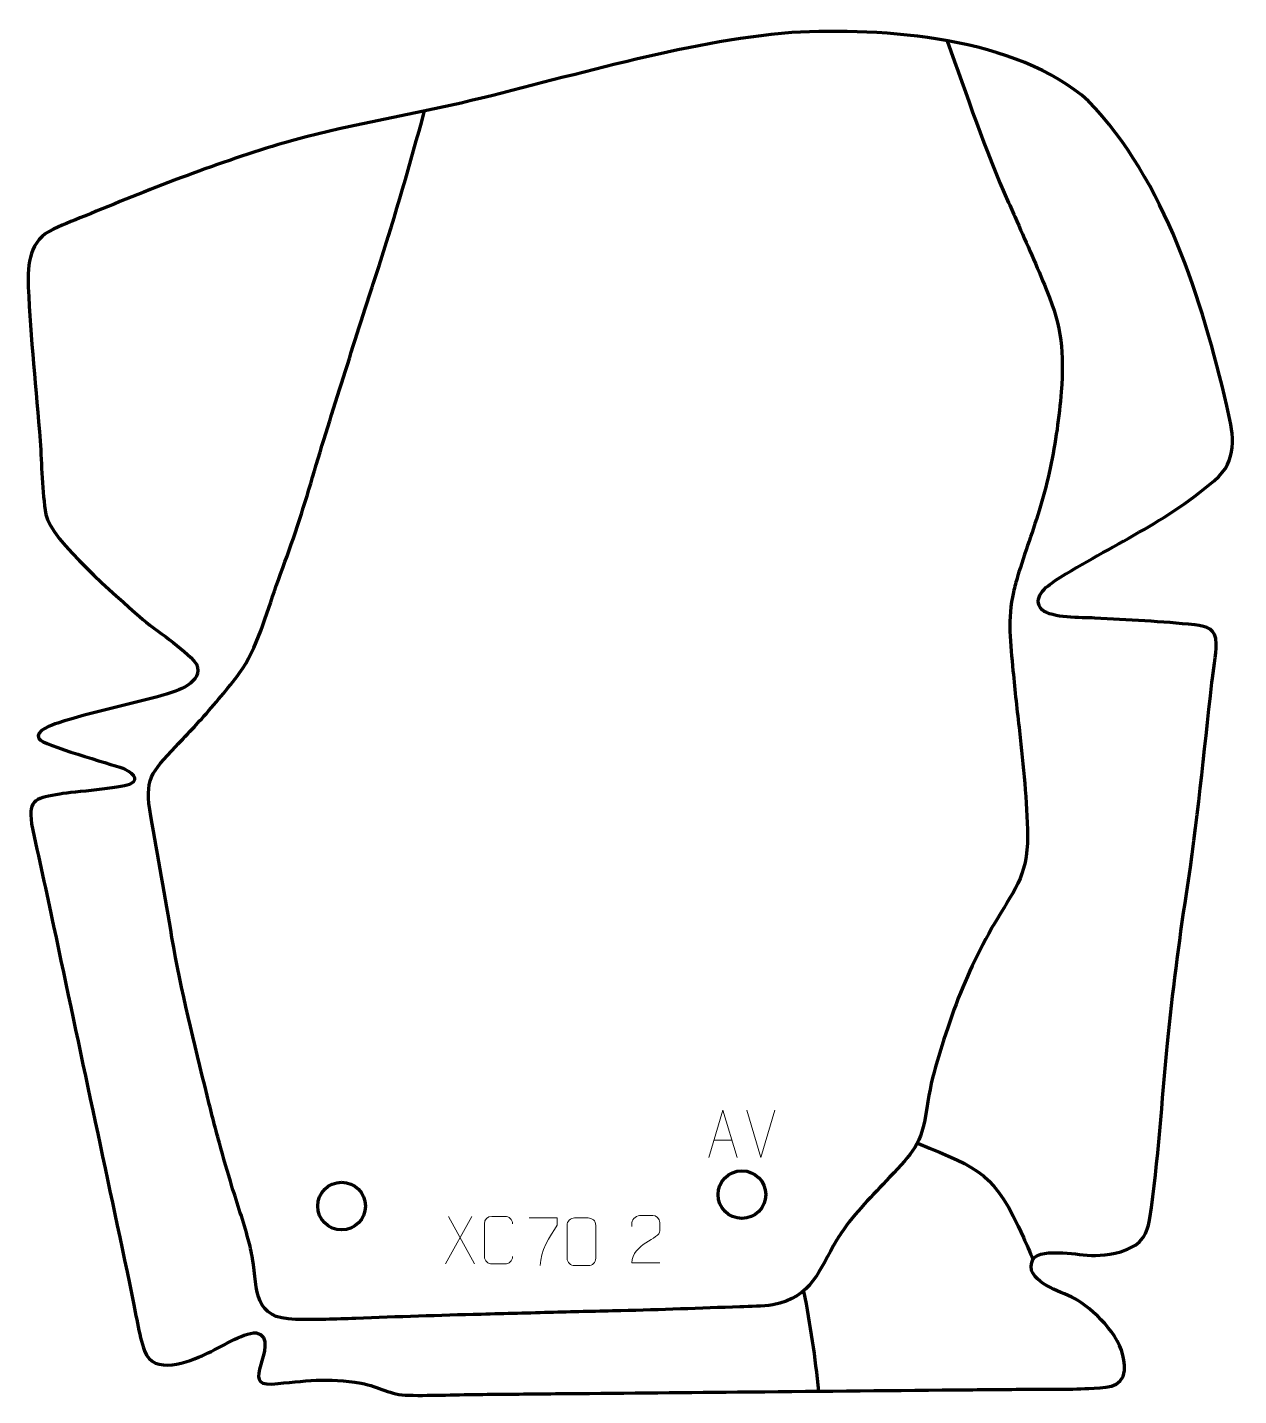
# Model space of a CAD drawing. Header units: millimetres. Extents: x 1135 to 1770, y 146 to 864.
import ezdxf

# ---------------------------------------------------------------- set-up
doc = ezdxf.new("R2010")
doc.units = ezdxf.units.MM
doc.header["$MEASUREMENT"] = 0
doc.layers.add('layer 1', color=7, linetype='Continuous')
doc.layers.add('layer 2', color=7, linetype='Continuous')

msp = doc.modelspace()

# ---------------------------------------------------------------- linework, layer by layer
at = {"layer": 'layer 1', "color": 142, "lineweight": 200}
for centre in [(1509.7745, 251.218), (1299.7135, 245.2165)]:
    msp.add_ellipse(centre, major_axis=(0, 12.5094), ratio=1, dxfattribs=at)
at = {"layer": 'layer 1', "color": 142, "lineweight": 158}
for points, knots in [([(1617.4177, 856.9155), (1627.8966, 828.0057), (1637.1272, 799.9914), (1649.7291, 771.8034), (1649.7291, 771.8034), (1651.1594, 768.6042), (1652.5955, 765.4084), (1654.0163, 762.2049), (1654.0163, 762.2049), (1659.2341, 750.3761), (1664.534, 738.5733), (1669.4187, 726.602), (1669.4187, 726.602), (1669.4187, 726.602), (1669.772, 725.7362), (1669.772, 725.7362), (1669.772, 725.7362), (1677.7128, 706.2203), (1678.8024, 693.5296), (1677.3393, 672.6853), (1677.3393, 672.6853), (1676.8421, 666.0487), (1676.0175, 659.4693), (1675.1072, 652.8791), (1675.1072, 652.8791), (1673.1795, 639.3123), (1670.3607, 625.8638), (1666.4915, 612.7158), (1666.4915, 612.7158), (1662.7, 600.3131), (1658.1579, 588.1906), (1654.4449, 575.7395), (1654.4449, 575.7395), (1653.6595, 572.9929), (1652.9302, 570.2547), (1652.2393, 567.483), (1652.2393, 567.483), (1648.9713, 553.7964), (1650.7265, 540.0308), (1652.0044, 526.2281), (1652.0044, 526.2281), (1652.9598, 515.6925), (1654.2119, 505.1816), (1655.3807, 494.6679), (1655.3807, 494.6679), (1657.4042, 476.2638), (1659.3751, 458.0351), (1659.63, 439.4957), (1659.63, 439.4957), (1659.7894, 418.1057), (1651.9157, 410.0506), (1641.7553, 392.758), (1641.7553, 392.758), (1641.7553, 392.758), (1641.2833, 391.9306), (1641.2833, 391.9306), (1641.2833, 391.9306), (1641.2833, 391.9306), (1640.8725, 391.1931), (1640.8725, 391.1931), (1640.8725, 391.1931), (1632.2635, 375.5601), (1625.731, 362.0092), (1619.914, 345.072), (1619.914, 345.072), (1614.0236, 327.8038), (1609.5221, 314.9751), (1606.7434, 296.6855), (1606.7434, 296.6855), (1606.7434, 296.6855), (1606.5938, 295.7004), (1606.5938, 295.7004), (1606.5938, 295.7004), (1603.9949, 277.6105), (1599.3372, 273.1698), (1587.2257, 260.3146), (1587.2257, 260.3146), (1578.2021, 250.7345), (1569.2166, 241.9583), (1561.805, 230.9607), (1561.805, 230.9607), (1561.805, 230.9607), (1561.2483, 230.1346), (1561.2483, 230.1346), (1561.2483, 230.1346), (1560.6894, 229.2751), (1560.1539, 228.415), (1559.6149, 227.5434), (1559.6149, 227.5434), (1549.936, 211.2658), (1546.8111, 197.5741), (1525.9877, 193.3195), (1525.9877, 193.3195), (1520.355, 192.5292), (1514.3986, 192.5149), (1508.7059, 192.3301), (1508.7059, 192.3301), (1487.8716, 191.5845), (1467.0467, 190.76), (1446.2041, 190.2589), (1446.2041, 190.2589), (1434.463, 189.9799), (1422.7219, 189.7204), (1410.9817, 189.4073), (1410.9817, 189.4073), (1398.2967, 189.0669), (1385.6117, 188.7267), (1372.9267, 188.3863), (1372.9267, 188.3863), (1350.9117, 187.7958), (1329.1272, 187.1325), (1307.1174, 186.2538), (1307.1174, 186.2538), (1296.5981, 185.8339), (1286.1332, 185.5313), (1275.6032, 185.7089), (1275.6032, 185.7089), (1253.2697, 186.1246), (1255.6944, 200.2998), (1252.937, 217.6539), (1252.937, 217.6539), (1252.354, 221.1783), (1251.6098, 224.47), (1250.7012, 227.9237), (1250.7012, 227.9237), (1248.21, 237.2027), (1245.0094, 246.3191), (1242.1778, 255.5033), (1242.1778, 255.5033), (1239.8969, 263.1257), (1237.676, 270.7514), (1235.5757, 278.4259), (1235.5757, 278.4259), (1233.3255, 286.7034), (1231.1765, 294.9963), (1229.1311, 303.3268), (1229.1311, 303.3268), (1222.456, 330.9075), (1215.4567, 358.2185), (1210.7076, 386.2295), (1210.7076, 386.2295), (1207.2147, 407.58), (1203.4578, 428.6645), (1199.5787, 449.943), (1199.5787, 449.943), (1196.0377, 469.3282), (1199.9221, 472.8115), (1212.6513, 486.4905), (1212.6513, 486.4905), (1215.8888, 489.9756), (1219.2061, 493.3886), (1222.4603, 496.8597), (1222.4603, 496.8597), (1223.6838, 498.1939), (1224.9032, 499.5285), (1226.1103, 500.8779), (1226.1103, 500.8779), (1233.1331, 508.7687), (1239.9043, 516.703), (1246.2113, 525.1864), (1246.2113, 525.1864), (1255.3189, 537.5025), (1260.3029, 556.2707), (1265.4463, 570.7644), (1265.4463, 570.7644), (1271.5808, 587.4956), (1277.4519, 604.2235), (1282.575, 621.298), (1282.575, 621.298), (1292.7577, 656.2206), (1304.1602, 691.4093), (1315.2716, 726.0797), (1315.2716, 726.0797), (1316.6304, 730.3194), (1317.9922, 734.5581), (1319.356, 738.7962), (1319.356, 738.7962), (1328.0594, 765.828), (1335.7067, 792.3113), (1343.118, 819.7116)], [0, 0, 0, 0, 0.02173913, 0.02173913, 0.02173913, 0.02173913, 0.04347826, 0.04347826, 0.04347826, 0.04347826, 0.06521739, 0.06521739, 0.06521739, 0.06521739, 0.08695652, 0.08695652, 0.08695652, 0.08695652, 0.10869565, 0.10869565, 0.10869565, 0.10869565, 0.13043478, 0.13043478, 0.13043478, 0.13043478, 0.15217391, 0.15217391, 0.15217391, 0.15217391, 0.17391304, 0.17391304, 0.17391304, 0.17391304, 0.19565217, 0.19565217, 0.19565217, 0.19565217, 0.2173913, 0.2173913, 0.2173913, 0.2173913, 0.23913043, 0.23913043, 0.23913043, 0.23913043, 0.26086957, 0.26086957, 0.26086957, 0.26086957, 0.2826087, 0.2826087, 0.2826087, 0.2826087, 0.30434783, 0.30434783, 0.30434783, 0.30434783, 0.32608696, 0.32608696, 0.32608696, 0.32608696, 0.34782609, 0.34782609, 0.34782609, 0.34782609, 0.36956522, 0.36956522, 0.36956522, 0.36956522, 0.39130435, 0.39130435, 0.39130435, 0.39130435, 0.41304348, 0.41304348, 0.41304348, 0.41304348, 0.43478261, 0.43478261, 0.43478261, 0.43478261, 0.45652174, 0.45652174, 0.45652174, 0.45652174, 0.47826087, 0.47826087, 0.47826087, 0.47826087, 0.5, 0.5, 0.5, 0.5, 0.52173913, 0.52173913, 0.52173913, 0.52173913, 0.54347826, 0.54347826, 0.54347826, 0.54347826, 0.56521739, 0.56521739, 0.56521739, 0.56521739, 0.58695652, 0.58695652, 0.58695652, 0.58695652, 0.60869565, 0.60869565, 0.60869565, 0.60869565, 0.63043478, 0.63043478, 0.63043478, 0.63043478, 0.65217391, 0.65217391, 0.65217391, 0.65217391, 0.67391304, 0.67391304, 0.67391304, 0.67391304, 0.69565217, 0.69565217, 0.69565217, 0.69565217, 0.7173913, 0.7173913, 0.7173913, 0.7173913, 0.73913043, 0.73913043, 0.73913043, 0.73913043, 0.76086957, 0.76086957, 0.76086957, 0.76086957, 0.7826087, 0.7826087, 0.7826087, 0.7826087, 0.80434783, 0.80434783, 0.80434783, 0.80434783, 0.82608696, 0.82608696, 0.82608696, 0.82608696, 0.84782609, 0.84782609, 0.84782609, 0.84782609, 0.86956522, 0.86956522, 0.86956522, 0.86956522, 0.89130435, 0.89130435, 0.89130435, 0.89130435, 0.91304348, 0.91304348, 0.91304348, 0.91304348, 0.93478261, 0.93478261, 0.93478261, 0.93478261, 0.95652174, 0.95652174, 0.95652174, 0.95652174, 1, 1, 1, 1]), ([(1602.3621, 278.0517), (1634.8066, 264.8231), (1642.4402, 262.3746), (1657.4799, 228.7683), (1657.4799, 228.7683), (1659.183, 224.9627), (1660.8137, 221.1295), (1662.4307, 217.2868)], [0, 0, 0, 0, 0.33333333, 0.33333333, 0.33333333, 0.33333333, 1, 1, 1, 1])]:
    msp.add_open_spline(points, degree=3, knots=knots, dxfattribs=at)
msp.add_open_spline([(1542.114, 200.5103), (1545.6816, 183.034), (1548.0549, 165.7701), (1550.0222, 148.057)], degree=3, dxfattribs=at)
at = {"layer": 'layer 2', "color": 242, "lineweight": 158}
msp.add_open_spline([(1167.9236, 766.1533), (1200.6551, 779.7353), (1235.7151, 793.3583), (1269.6733, 803.3853), (1269.6733, 803.3853), (1299.8339, 812.0475), (1331.7896, 817.1709), (1362.5168, 824.2366), (1362.5168, 824.2366), (1418.5401, 837.4571), (1478.7545, 856.5844), (1535.9473, 861.2266), (1535.9473, 861.2266), (1584.3188, 863.9663), (1653.9843, 858.8752), (1691.677, 825.2815), (1691.677, 825.2815), (1732.0372, 783.137), (1751.0958, 720.9081), (1764.2252, 665.2625), (1764.2252, 665.2625), (1767.2113, 652.5281), (1770.4017, 638.6118), (1760.0629, 628.2367), (1760.0629, 628.2367), (1732.7467, 603.7759), (1704.129, 592.6777), (1674.2106, 573.5529), (1674.2106, 573.5529), (1669.4283, 570.4961), (1661.4502, 564.246), (1667.3696, 558.2064), (1667.3696, 558.2064), (1672.4911, 553.6893), (1687.7452, 554.3157), (1694.9112, 553.8532), (1694.9112, 553.8532), (1712.1385, 552.7864), (1730.3419, 552.2465), (1747.3943, 550.25), (1747.3943, 550.25), (1753.9838, 549.4786), (1758.3975, 548.6128), (1758.6644, 540.3124), (1758.6644, 540.3124), (1758.7041, 534.4921), (1757.0448, 526.1786), (1756.3494, 520.0135), (1756.3494, 520.0135), (1752.1867, 482.7757), (1748.7793, 446.2722), (1743.0367, 409.1648), (1743.0367, 409.1648), (1738.9501, 382.759), (1735.8073, 357.3605), (1733.0976, 330.7871), (1733.0976, 330.7871), (1730.0779, 300.4809), (1728.3979, 268.8787), (1723.7922, 238.8859), (1723.7922, 238.8859), (1722.1671, 228.3026), (1718.5757, 224.786), (1708.5617, 221.2516), (1708.5617, 221.2516), (1691.8505, 216.7001), (1685.5067, 221.6509), (1670.5581, 220.5968), (1670.5581, 220.5968), (1664.79, 220.1901), (1660.5254, 218.0119), (1661.7884, 211.4307), (1661.7884, 211.4307), (1665.4194, 202.3463), (1679.7799, 200.0922), (1688.0167, 194.4771), (1688.0167, 194.4771), (1698.9788, 186.2588), (1711.3342, 173.7446), (1710.4624, 158.8938), (1710.4624, 158.8938), (1709.8972, 149.2668), (1699.0819, 149.8989), (1691.7491, 149.479), (1691.7491, 149.479), (1680.6039, 148.8407), (1669.3609, 149.1725), (1658.196, 149.0818), (1658.196, 149.0818), (1646.1062, 148.9672), (1634.0165, 148.8527), (1621.9267, 148.7381), (1621.9267, 148.7381), (1583.7486, 148.3766), (1545.5703, 148.0149), (1507.3921, 147.6532), (1507.3921, 147.6532), (1475.5769, 147.3519), (1443.7618, 147.0505), (1411.9466, 146.7491), (1411.9466, 146.7491), (1399.2206, 146.6286), (1386.4945, 146.5081), (1373.7684, 146.3875), (1373.7684, 146.3875), (1360.9473, 146.256), (1347.6384, 145.7109), (1334.8884, 145.9018), (1334.8884, 145.9018), (1325.1208, 146.0482), (1319.4343, 150.3589), (1310.0418, 152.2558), (1310.0418, 152.2558), (1291.9423, 155.4024), (1280.7942, 153.3215), (1263.1096, 151.7611), (1263.1096, 151.7611), (1254.8062, 151.6462), (1255.3742, 155.0468), (1257.3161, 161.9839), (1257.3161, 161.9839), (1258.7313, 166.8696), (1262.5964, 177.254), (1254.8115, 178.7441), (1254.8115, 178.7441), (1247.536, 178.6649), (1235.6827, 170.6817), (1228.3361, 167.4491), (1228.3361, 167.4491), (1219.4907, 163.557), (1201.0164, 156.0818), (1196.2765, 169.1866), (1196.2765, 169.1866), (1193.35, 177.6181), (1191.5398, 189.6309), (1189.6448, 198.6842), (1189.6448, 198.6842), (1176.1285, 263.2072), (1162.1806, 327.6545), (1148.6161, 392.1801), (1148.6161, 392.1801), (1144.8403, 410.096), (1140.7204, 428.0362), (1137.0378, 445.9411), (1137.0378, 445.9411), (1135.0509, 459.2924), (1140.1586, 459.4025), (1151.8992, 461.4651), (1151.8992, 461.4651), (1159.5656, 462.8118), (1183.4334, 464.3901), (1188.4017, 466.5816), (1188.4017, 466.5816), (1194.8565, 469.4288), (1188.5823, 473.5495), (1184.9205, 475.0437), (1184.9205, 475.0437), (1177.9488, 477.5793), (1143.4018, 486.8903), (1140.7783, 490.6088), (1140.7783, 490.6088), (1138.4655, 494.8144), (1148.134, 497.8819), (1150.7683, 498.798), (1150.7683, 498.798), (1169.263, 504.6324), (1187.9775, 508.3916), (1206.5732, 513.573), (1206.5732, 513.573), (1213.2305, 515.4597), (1227.6215, 520.0936), (1223.5564, 529.6475), (1223.5564, 529.6475), (1216.2015, 539.1111), (1202.7723, 546.4501), (1193.5982, 554.7263), (1193.5982, 554.7263), (1182.0846, 565.0647), (1147.2859, 594.4448), (1144.5774, 608.3131), (1144.5774, 608.3131), (1142.3702, 620.1205), (1142.4014, 634.6069), (1141.5163, 646.8584), (1141.5163, 646.8584), (1139.5625, 673.5798), (1136.3906, 701.0113), (1135.3255, 727.6718), (1135.3255, 727.6718), (1134.8264, 740.1634), (1135.8257, 752.0933), (1148.4503, 758.0414), (1148.4503, 758.0414), (1154.457, 760.8716), (1160.8909, 763.2353), (1167.0395, 765.7865), (1167.0395, 765.7865), (1167.0395, 765.7865), (1167.9236, 766.1533), (1167.9236, 766.1533)], degree=3, knots=[0, 0, 0, 0, 0.01960784, 0.01960784, 0.01960784, 0.01960784, 0.03921569, 0.03921569, 0.03921569, 0.03921569, 0.05882353, 0.05882353, 0.05882353, 0.05882353, 0.07843137, 0.07843137, 0.07843137, 0.07843137, 0.09803922, 0.09803922, 0.09803922, 0.09803922, 0.11764706, 0.11764706, 0.11764706, 0.11764706, 0.1372549, 0.1372549, 0.1372549, 0.1372549, 0.15686275, 0.15686275, 0.15686275, 0.15686275, 0.17647059, 0.17647059, 0.17647059, 0.17647059, 0.19607843, 0.19607843, 0.19607843, 0.19607843, 0.21568627, 0.21568627, 0.21568627, 0.21568627, 0.23529412, 0.23529412, 0.23529412, 0.23529412, 0.25490196, 0.25490196, 0.25490196, 0.25490196, 0.2745098, 0.2745098, 0.2745098, 0.2745098, 0.29411765, 0.29411765, 0.29411765, 0.29411765, 0.31372549, 0.31372549, 0.31372549, 0.31372549, 0.33333333, 0.33333333, 0.33333333, 0.33333333, 0.35294118, 0.35294118, 0.35294118, 0.35294118, 0.37254902, 0.37254902, 0.37254902, 0.37254902, 0.39215686, 0.39215686, 0.39215686, 0.39215686, 0.41176471, 0.41176471, 0.41176471, 0.41176471, 0.43137255, 0.43137255, 0.43137255, 0.43137255, 0.45098039, 0.45098039, 0.45098039, 0.45098039, 0.47058824, 0.47058824, 0.47058824, 0.47058824, 0.49019608, 0.49019608, 0.49019608, 0.49019608, 0.50980392, 0.50980392, 0.50980392, 0.50980392, 0.52941176, 0.52941176, 0.52941176, 0.52941176, 0.54901961, 0.54901961, 0.54901961, 0.54901961, 0.56862745, 0.56862745, 0.56862745, 0.56862745, 0.58823529, 0.58823529, 0.58823529, 0.58823529, 0.60784314, 0.60784314, 0.60784314, 0.60784314, 0.62745098, 0.62745098, 0.62745098, 0.62745098, 0.64705882, 0.64705882, 0.64705882, 0.64705882, 0.66666667, 0.66666667, 0.66666667, 0.66666667, 0.68627451, 0.68627451, 0.68627451, 0.68627451, 0.70588235, 0.70588235, 0.70588235, 0.70588235, 0.7254902, 0.7254902, 0.7254902, 0.7254902, 0.74509804, 0.74509804, 0.74509804, 0.74509804, 0.76470588, 0.76470588, 0.76470588, 0.76470588, 0.78431373, 0.78431373, 0.78431373, 0.78431373, 0.80392157, 0.80392157, 0.80392157, 0.80392157, 0.82352941, 0.82352941, 0.82352941, 0.82352941, 0.84313725, 0.84313725, 0.84313725, 0.84313725, 0.8627451, 0.8627451, 0.8627451, 0.8627451, 0.88235294, 0.88235294, 0.88235294, 0.88235294, 0.90196078, 0.90196078, 0.90196078, 0.90196078, 0.92156863, 0.92156863, 0.92156863, 0.92156863, 0.94117647, 0.94117647, 0.94117647, 0.94117647, 0.96078431, 0.96078431, 0.96078431, 0.96078431, 1, 1, 1, 1], dxfattribs=at)
at = {"layer": 'layer 2', "color": 250, "lineweight": 9}
for points, knots in [([(1492.3794, 270.6366), (1492.3794, 270.6366), (1499.7504, 295.5901), (1499.7504, 295.5901), (1499.7504, 295.5901), (1499.7504, 295.5901), (1507.3203, 270.6366), (1507.3203, 270.6366)], [0, 0, 0, 0, 0.33333333, 0.33333333, 0.33333333, 0.33333333, 1, 1, 1, 1]), ([(1389.4712, 218.6668), (1389.3314, 216.3434), (1387.6542, 214.8638), (1385.5065, 214.853), (1385.5065, 214.853), (1383.1746, 214.8534), (1380.8427, 214.8534), (1378.5112, 214.853), (1378.5112, 214.853), (1376.5862, 214.7476), (1374.6141, 216.6321), (1374.6253, 218.6494), (1374.6253, 218.6494), (1374.6257, 224.4195), (1374.6257, 230.1892), (1374.6253, 235.9585), (1374.6253, 235.9585), (1374.6295, 238.0966), (1376.3762, 239.8158), (1378.5286, 239.8023), (1378.5286, 239.8023), (1380.8543, 239.8023), (1383.1804, 239.8023), (1385.5065, 239.8023), (1385.5065, 239.8023), (1387.4531, 239.8378), (1389.4445, 238.3463), (1389.4712, 235.9087)], [0, 0, 0, 0, 0.125, 0.125, 0.125, 0.125, 0.25, 0.25, 0.25, 0.25, 0.375, 0.375, 0.375, 0.375, 0.5, 0.5, 0.5, 0.5, 0.625, 0.625, 0.625, 0.625, 0.75, 0.75, 0.75, 0.75, 1, 1, 1, 1]), ([(1398.0557, 239.0158), (1398.0557, 239.0158), (1412.8718, 239.0158), (1412.8718, 239.0158), (1412.8718, 239.0158), (1412.8715, 237.7662), (1412.8715, 236.5166), (1412.8718, 235.2668), (1412.8718, 235.2668), (1408.8774, 229.2697), (1403.9622, 221.4361), (1403.9622, 214.0573)], [0, 0, 0, 0, 0.25, 0.25, 0.25, 0.25, 0.5, 0.5, 0.5, 0.5, 1, 1, 1, 1]), ([(1421.9831, 238.9828), (1424.3492, 238.9828), (1426.7157, 238.9828), (1429.0822, 238.9828), (1429.0822, 238.9828), (1431.0627, 239.0184), (1433.0887, 237.5241), (1433.1158, 235.082), (1433.1158, 235.082), (1433.1154, 229.3246), (1433.1154, 223.5668), (1433.1158, 217.8086), (1433.1158, 217.8086), (1432.9737, 215.481), (1431.2673, 213.9987), (1429.0822, 213.9879), (1429.0822, 213.9879), (1426.7098, 213.9883), (1424.3374, 213.9883), (1421.9654, 213.9879), (1421.9654, 213.9879), (1420.0069, 213.8823), (1418.0005, 215.7702), (1418.0119, 217.7912), (1418.0119, 217.7912), (1418.0123, 223.5718), (1418.0123, 229.3521), (1418.0119, 235.1319), (1418.0119, 235.1319), (1418.0162, 237.2739), (1419.7933, 238.9964), (1421.9831, 238.9828)], [0, 0, 0, 0, 0.11111111, 0.11111111, 0.11111111, 0.11111111, 0.22222222, 0.22222222, 0.22222222, 0.22222222, 0.33333333, 0.33333333, 0.33333333, 0.33333333, 0.44444444, 0.44444444, 0.44444444, 0.44444444, 0.55555556, 0.55555556, 0.55555556, 0.55555556, 0.66666667, 0.66666667, 0.66666667, 0.66666667, 0.77777778, 0.77777778, 0.77777778, 0.77777778, 1, 1, 1, 1]), ([(1466.7777, 215.3802), (1461.8633, 215.3805), (1456.9489, 215.3805), (1452.0348, 215.3802), (1452.0348, 215.3802), (1452.0348, 225.3125), (1466.6858, 227.9537), (1466.7777, 232.264), (1466.7777, 232.264), (1466.7774, 233.6881), (1466.7774, 235.1118), (1466.7777, 236.5351), (1466.7777, 236.5351), (1466.7608, 238.6122), (1464.638, 240.337), (1462.967, 240.3543), (1462.967, 240.3543), (1460.8938, 240.3539), (1458.8209, 240.3539), (1456.7485, 240.3543), (1456.7485, 240.3543), (1454.9264, 240.3708), (1452.1017, 238.5787), (1452.0348, 236.4851), (1452.0348, 236.4851), (1452.0348, 236.4851), (1452.0348, 234.4303), (1452.0348, 234.4303)], [0, 0, 0, 0, 0.125, 0.125, 0.125, 0.125, 0.25, 0.25, 0.25, 0.25, 0.375, 0.375, 0.375, 0.375, 0.5, 0.5, 0.5, 0.5, 0.625, 0.625, 0.625, 0.625, 0.75, 0.75, 0.75, 0.75, 1, 1, 1, 1])]:
    msp.add_open_spline(points, degree=3, knots=knots, dxfattribs=at)
for points in [[(1519.7389, 270.6293), (1519.7389, 270.6293), (1512.4171, 295.5829), (1512.4171, 295.5829)], [(1527.0608, 295.5829), (1527.0608, 295.5829), (1519.739, 270.6293), (1519.739, 270.6293)], [(1495.102, 279.886), (1495.102, 279.886), (1504.5977, 279.886), (1504.5977, 279.886)], [(1368.0413, 239.7808), (1368.0413, 239.7808), (1354.3007, 214.885), (1354.3007, 214.885)], [(1355.7553, 239.7808), (1355.7553, 239.7808), (1369.4959, 214.8273), (1369.4959, 214.8273)]]:
    msp.add_open_spline(points, degree=3, dxfattribs=at)

doc.saveas('drawing.dxf')
